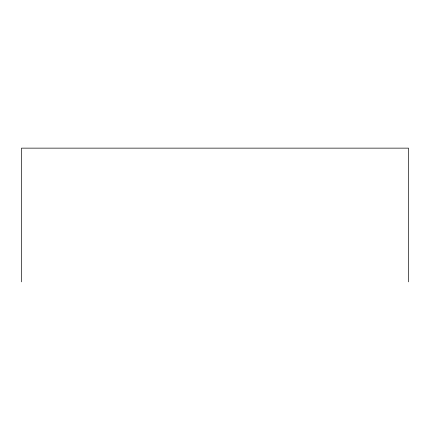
<?xml version="1.0" encoding="UTF-8"?>
<svg xmlns="http://www.w3.org/2000/svg" width="430" height="430" viewBox="0 0 430 430"><rect width="100%" height="100%" fill="white"/><g stroke="black" fill="none" stroke-linecap="round" stroke-linejoin="round"><path stroke-width="0.64" d="M408.5 281.86L408.5 148.14L21.5 148.14L21.5 281.86"/></g></svg>
